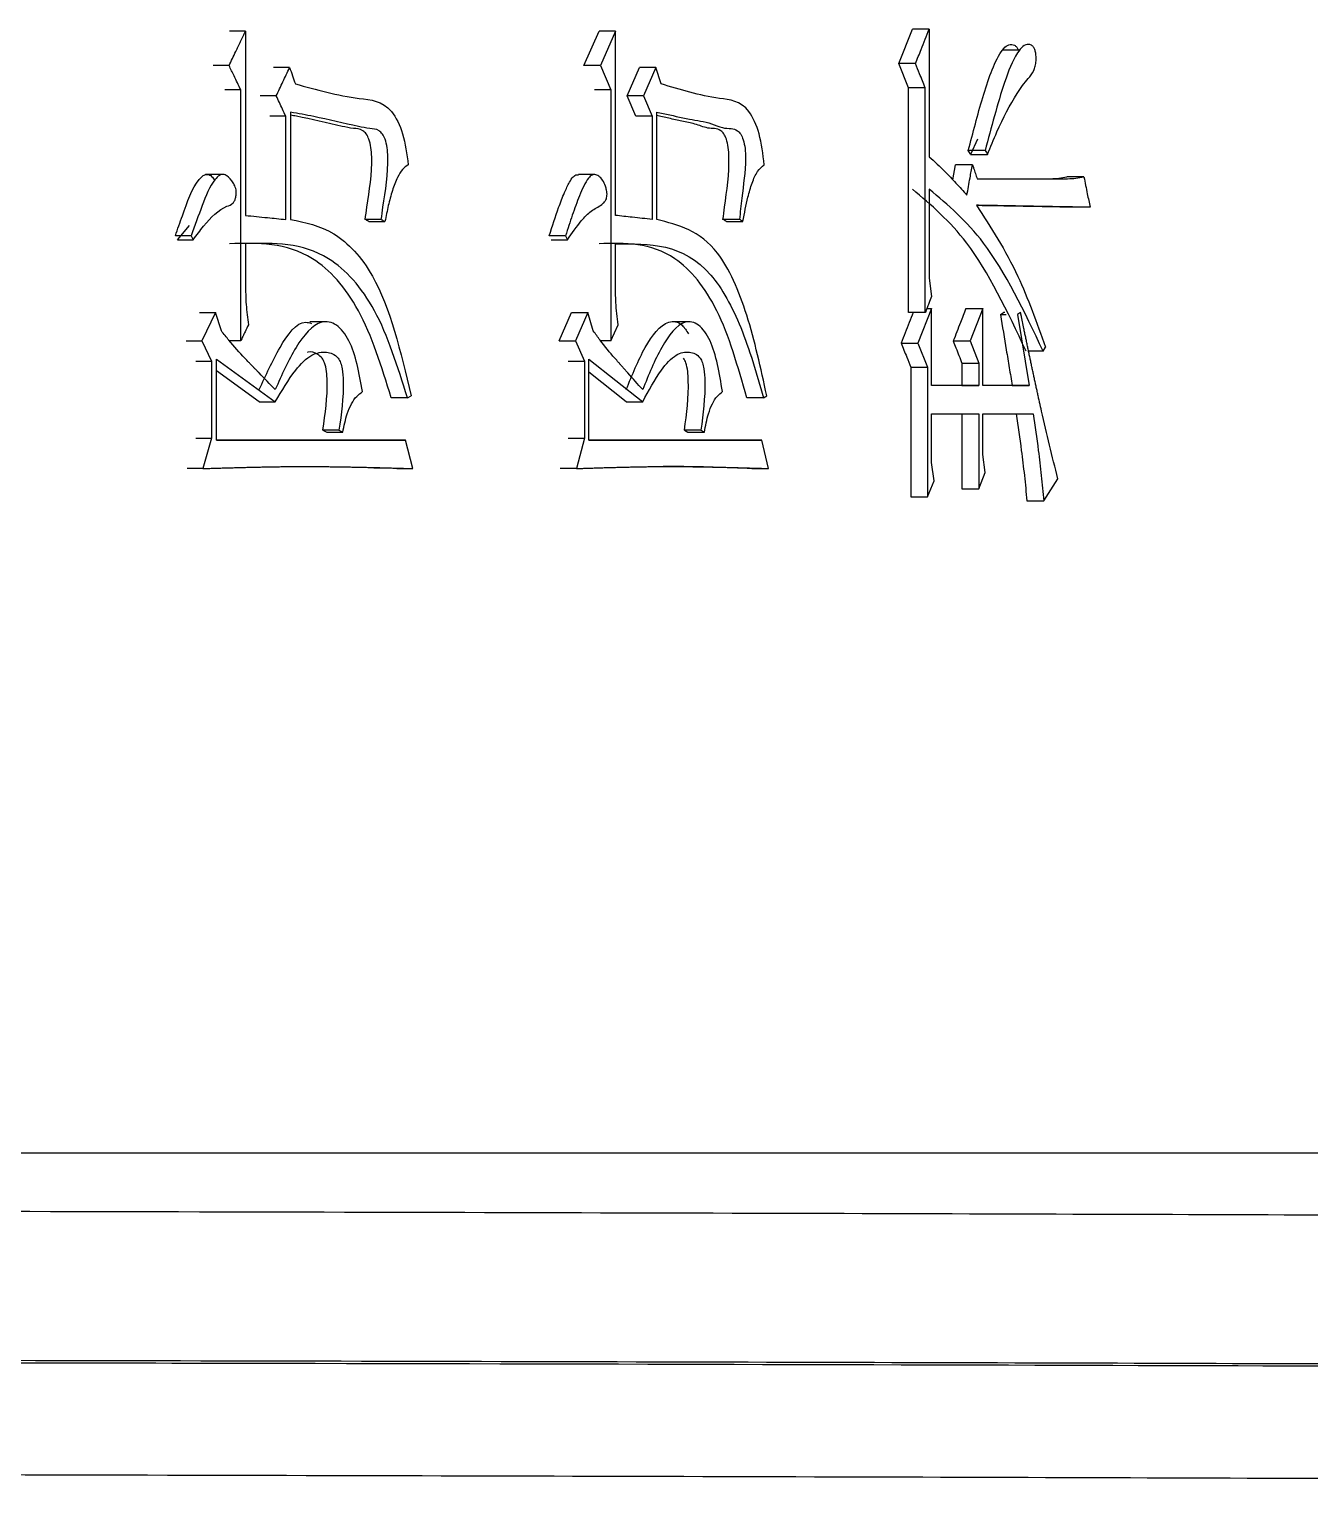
# Model space of a CAD drawing. Header units: millimetres. Extents: x 2016 to 4452, y 736 to 2459.
# Drawn here: x 3060.08 to 3066.92, y 989.14 to 996.92 of the extents above; entities that cross this region are included whole.
import ezdxf

# ---------------------------------------------------------------- set-up
doc = ezdxf.new("R2010")
doc.units = ezdxf.units.MM

msp = doc.modelspace()

# ---------------------------------------------------------------- linework, layer by layer
at = {"color": 7, "linetype": 'Continuous', "lineweight": 25}
for p, q in [((3061.2313, 996.9046), (3061.1463, 996.9046)), ((3061.2313, 996.9046), (3061.2313, 995.9202)), ((3063.0393, 996.7208), (3063.1196, 996.9046)), ((3063.2072, 996.9046), (3063.1196, 996.9046)), ((3063.2072, 996.9046), (3063.1269, 996.7208)), ((3063.2072, 995.9203), (3063.2072, 996.9046)), ((3064.7205, 996.7316), (3064.7937, 996.9155)), ((3064.8835, 996.9155), (3064.8835, 996.234)), ((3065.3654, 996.8035), (3065.274, 996.8035)), ((3061.1437, 996.7207), (3061.0587, 996.7207)), ((3061.4669, 996.7099), (3061.3816, 996.7099)), ((3063.1269, 996.7208), (3063.0393, 996.7208)), ((3063.1269, 996.7208), (3063.1836, 996.5909)), ((3063.2697, 996.5585), (3063.3351, 996.7099)), ((3063.423, 996.7099), (3063.3351, 996.7099)), ((3063.423, 996.7099), (3063.3576, 996.5585)), ((3063.451, 996.6234), (3063.423, 996.7099)), ((3064.7722, 996.6018), (3064.7205, 996.7316)), ((3064.8102, 996.7316), (3064.7205, 996.7316)), ((3061.2056, 996.5909), (3061.1206, 996.5909)), ((3061.2055, 995.2496), (3061.2056, 996.5909)), ((3063.1836, 996.5909), (3063.096, 996.5909)), ((3063.1836, 996.5909), (3063.1836, 995.2496)), ((3064.862, 996.6018), (3064.7722, 996.6018)), ((3064.7722, 995.4011), (3064.7722, 996.6018)), ((3064.862, 995.4011), (3064.862, 996.6018)), ((3061.3955, 996.5585), (3061.3102, 996.5585)), ((3063.3576, 996.5585), (3063.2697, 996.5585)), ((3063.3164, 996.4503), (3063.2697, 996.5585)), ((3063.3576, 996.5585), (3063.4043, 996.4503)), ((3061.4465, 996.4503), (3061.3612, 996.4503)), ((3061.4465, 995.8986), (3061.4465, 996.4503)), ((3061.472, 996.4719), (3061.472, 995.8986)), ((3063.4043, 996.4503), (3063.3164, 996.4503)), ((3063.4043, 996.4503), (3063.4043, 995.8986)), ((3063.4276, 995.8986), (3063.4276, 996.4719)), ((3065.1406, 996.3276), (3065.1045, 996.245)), ((3065.1822, 996.2663), (3065.092, 996.2664)), ((3065.1045, 996.245), (3065.1947, 996.245)), ((3061.1025, 996.1381), (3061.0171, 996.1381)), ((3063.0981, 996.1381), (3063.0101, 996.1381)), ((3065.0095, 996.1102), (3065.0243, 996.1907)), ((3065.1144, 996.1907), (3065.0243, 996.1907)), ((3065.7098, 996.1259), (3065.6189, 996.1259)), ((3064.8835, 996.0609), (3064.8835, 995.585)), ((3065.1398, 996.115), (3065.5744, 996.115)), ((3065.1398, 996.115), (3065.4837, 996.115)), ((3065.4837, 996.115), (3065.5744, 996.115)), ((3065.7424, 995.9636), (3065.6515, 995.9636)), ((3061.9563, 995.8987), (3061.8703, 995.8987)), ((3061.8904, 995.8878), (3061.9764, 995.8878)), ((3063.8703, 995.8987), (3063.7818, 995.8987)), ((3063.8001, 995.8878), (3063.8886, 995.8878)), ((3060.9414, 995.8121), (3060.8567, 995.8121)), ((3060.9303, 995.8663), (3060.8671, 995.7905)), ((3060.9414, 995.8121), (3060.9518, 995.7905)), ((3062.9414, 995.8121), (3062.8541, 995.8121)), ((3062.9414, 995.8121), (3062.951, 995.7904)), ((3060.8672, 995.7905), (3060.9518, 995.7905)), ((3061.2313, 995.7688), (3061.2313, 995.5525)), ((3063.2072, 995.5525), (3063.2072, 995.7688)), ((3064.8835, 995.585), (3064.8964, 995.4876)), ((3064.8964, 995.4227), (3064.8231, 995.2388)), ((3064.8706, 995.4227), (3064.8964, 995.4227)), ((3064.8964, 995.0117), (3064.8964, 995.4227)), ((3065.1694, 995.4227), (3065.1016, 995.2496)), ((3065.1694, 995.0117), (3065.1694, 995.4227)), ((3060.9864, 995.401), (3061.0712, 995.401)), ((3061.0712, 995.401), (3060.9986, 995.2496)), ((3061.1023, 995.3037), (3061.0712, 995.401)), ((3061.661, 995.3525), (3061.5753, 995.3525)), ((3062.9065, 995.2496), (3062.973, 995.401)), ((3062.973, 995.401), (3063.0605, 995.401)), ((3063.0605, 995.401), (3062.9939, 995.2496)), ((3063.089, 995.3037), (3063.0605, 995.401)), ((3063.6004, 995.3525), (3063.5123, 995.3525)), ((3064.862, 995.4011), (3064.7722, 995.4011)), ((3065.264, 995.3903), (3065.2807, 995.4011)), ((3065.264, 995.3903), (3065.294, 995.3903)), ((3065.288, 995.4011), (3065.2807, 995.4011)), ((3065.3712, 995.4011), (3065.3545, 995.3903)), ((3065.3545, 995.3903), (3065.417, 995.0117)), ((3063.1836, 995.2496), (3063.2213, 995.3361)), ((3060.9139, 995.2496), (3060.9986, 995.2496)), ((3060.9986, 995.2496), (3061.0505, 995.1414)), ((3061.2055, 995.2496), (3061.146, 995.2496)), ((3062.9065, 995.2496), (3062.9939, 995.2496)), ((3062.9939, 995.2496), (3063.0415, 995.1414)), ((3063.1836, 995.2496), (3063.1291, 995.2496)), ((3064.7334, 995.2388), (3064.8231, 995.2388)), ((3064.8231, 995.2388), (3064.8749, 995.109)), ((3065.0115, 995.2496), (3065.1016, 995.2496)), ((3065.1016, 995.2496), (3065.1483, 995.1307)), ((3065.4918, 995.1955), (3065.414, 995.1955)), ((3065.4918, 995.1955), (3065.5042, 995.2171)), ((3060.9657, 995.1414), (3061.0505, 995.1414)), ((3061.0505, 995.1414), (3061.0505, 994.7303)), ((3061.0764, 995.1522), (3061.3903, 994.9251)), ((3061.0764, 994.7195), (3061.0764, 995.1522)), ((3062.9541, 995.1414), (3063.0415, 995.1414)), ((3063.0415, 995.1414), (3063.0415, 994.7304)), ((3063.0652, 995.1522), (3063.3529, 994.9251)), ((3063.0652, 994.7196), (3063.0652, 995.1522)), ((3064.7851, 995.109), (3064.8749, 995.109)), ((3064.8749, 995.109), (3064.8749, 994.4167)), ((3065.0581, 995.1307), (3065.1483, 995.1307)), ((3065.0581, 995.1307), (3065.0581, 995.0117)), ((3065.1483, 995.1307), (3065.1483, 995.0117)), ((3061.3051, 994.9251), (3061.0764, 995.0907)), ((3063.265, 994.9251), (3063.0652, 995.0831)), ((3062.0959, 994.9467), (3062.1157, 994.9575)), ((3063.9976, 994.9467), (3064.0157, 994.9575)), ((3065.1483, 995.0117), (3064.8964, 995.0117)), ((3065.0581, 995.0117), (3064.8964, 995.0117)), ((3065.0581, 995.0117), (3065.1483, 995.0117)), ((3065.417, 995.0117), (3065.1694, 995.0117)), ((3065.3265, 995.0117), (3065.1694, 995.0117)), ((3065.3265, 995.0117), (3065.417, 995.0117)), ((3061.3051, 994.9251), (3061.3903, 994.9251)), ((3063.265, 994.9251), (3063.3529, 994.9251)), ((3064.8964, 994.8602), (3065.1483, 994.8602)), ((3064.8964, 994.6006), (3064.8964, 994.8602)), ((3065.0581, 994.8602), (3065.0581, 994.46)), ((3065.1483, 994.8602), (3065.1483, 994.46)), ((3065.1694, 994.8602), (3065.4378, 994.8602)), ((3065.1694, 994.6439), (3065.1694, 994.8602)), ((3060.9657, 994.7303), (3061.0505, 994.7303)), ((3061.0505, 994.7303), (3061.0038, 994.5681)), ((3062.0859, 994.7195), (3061.0764, 994.7195)), ((3061.0764, 994.7195), (3061.9997, 994.7195)), ((3061.7306, 994.7736), (3061.6449, 994.7736)), ((3061.6449, 994.7736), (3061.665, 994.7628)), ((3061.665, 994.7628), (3061.7507, 994.7628)), ((3061.7306, 994.7736), (3061.7507, 994.7628)), ((3061.9997, 994.7195), (3062.0859, 994.7195)), ((3062.1256, 994.5681), (3062.0859, 994.7195)), ((3062.9541, 994.7304), (3063.0415, 994.7304)), ((3063.0415, 994.7304), (3062.9986, 994.5681)), ((3063.9885, 994.7196), (3063.0652, 994.7196)), ((3063.0652, 994.7196), (3063.8999, 994.7196)), ((3063.6641, 994.7736), (3063.5759, 994.7737)), ((3063.5759, 994.7737), (3063.5943, 994.7628)), ((3063.5943, 994.7628), (3063.6825, 994.7628)), ((3063.6641, 994.7736), (3063.6825, 994.7628)), ((3063.8999, 994.7196), (3063.9885, 994.7196)), ((3064.0247, 994.5681), (3063.9885, 994.7196)), ((3065.1821, 994.5465), (3065.1694, 994.6439)), ((3061.0038, 994.5681), (3060.9191, 994.5681)), ((3062.0394, 994.5681), (3061.9161, 994.571)), ((3062.0394, 994.5681), (3062.1256, 994.5681)), ((3062.9986, 994.5681), (3062.9113, 994.5681)), ((3063.936, 994.5681), (3064.0247, 994.5681)), ((3064.9093, 994.5032), (3064.8964, 994.6006)), ((3064.8749, 994.4167), (3064.9093, 994.5032)), ((3065.1483, 994.46), (3065.1821, 994.5465)), ((3065.4959, 994.3951), (3065.5703, 994.5141)), ((3064.7851, 994.4167), (3064.8749, 994.4167)), ((3065.0581, 994.46), (3065.1483, 994.46)), ((3065.4053, 994.3951), (3065.4959, 994.3951))]:
    msp.add_line(p, q, dxfattribs=at)
at = {"color": 7, "linetype": 'Continuous', "lineweight": 25, "flags": 128}
for points in [[(3064.8835, 996.9155), (3064.8386, 996.9155), (3064.7937, 996.9155)], [(3065.1045, 996.2449), (3065.1014, 996.2503), (3065.0982, 996.2557), (3065.092, 996.2664)], [(3065.1822, 996.2664), (3065.1885, 996.2557), (3065.1948, 996.2449)], [(3062.8637, 995.7904), (3062.8943, 995.7904), (3062.9226, 995.7904), (3062.951, 995.7904)], [(3065.0793, 995.4227), (3065.102, 995.4227), (3065.1357, 995.4227), (3065.1694, 995.4227)], [(3064.7851, 995.109), (3064.7851, 994.7629), (3064.7851, 994.4167)], [(3062.0959, 994.9467), (3062.0608, 994.9467), (3062.0352, 994.9467), (3062.0097, 994.9467)], [(3063.9976, 994.9467), (3063.9615, 994.9467), (3063.9352, 994.9467), (3063.9089, 994.9467)]]:
    msp.add_lwpolyline(points, dxfattribs=at)
at = {"color": 7, "linetype": 'Continuous', "lineweight": 25}
for points, knots in [([(3061.1437, 996.7207), (3061.1556, 996.7457), (3061.1762, 996.7888), (3061.2054, 996.8501), (3061.2227, 996.8864), (3061.2313, 996.9046)], [0, 0, 0, 0, 0.407194, 0.703597, 1, 1, 1, 1]), ([(3064.8102, 996.7316), (3064.8202, 996.7566), (3064.8374, 996.7997), (3064.8618, 996.861), (3064.8763, 996.8973), (3064.8835, 996.9155)], [0, 0, 0, 0, 0.407194, 0.703597, 1, 1, 1, 1]), ([(3065.092, 996.2664), (3065.1045, 996.3142), (3065.1422, 996.4577), (3065.195, 996.6465), (3065.2549, 996.7808), (3065.2943, 996.828), (3065.3192, 996.8353), (3065.3384, 996.8311), (3065.3497, 996.8207), (3065.356, 996.8104), (3065.3575, 996.804), (3065.3576, 996.8035)], [0, 0, 0, 0, 0.186803, 0.560962, 0.749178, 0.825797, 0.902611, 0.942659, 0.97537, 0.998161, 1, 1, 1, 1]), ([(3065.1947, 996.245), (3065.2112, 996.2859), (3065.2594, 996.4059), (3065.3327, 996.5455), (3065.4017, 996.6417), (3065.4379, 996.6797), (3065.4505, 996.7171), (3065.4545, 996.7459), (3065.4544, 996.7739), (3065.4506, 996.798), (3065.4438, 996.8162), (3065.4318, 996.8297), (3065.411, 996.8361), (3065.3827, 996.8274), (3065.3353, 996.7651), (3065.2849, 996.6347), (3065.2311, 996.4538), (3065.1985, 996.329), (3065.1822, 996.2664)], [0, 0, 0, 0, 0.09565, 0.280795, 0.373244, 0.419662, 0.436462, 0.4533, 0.470465, 0.483389, 0.496387, 0.510841, 0.535897, 0.579802, 0.622961, 0.750748, 0.875017, 1, 1, 1, 1]), ([(3061.2056, 996.5909), (3061.1996, 996.6034), (3061.1877, 996.6284), (3061.1671, 996.6716), (3061.1524, 996.7024), (3061.1437, 996.7207)], [0, 0, 0, 0, 0.288432, 0.576865, 1, 1, 1, 1]), ([(3061.3955, 996.5585), (3061.4074, 996.5837), (3061.4312, 996.6342), (3061.455, 996.6847), (3061.4669, 996.7099)], [0, 0, 0, 0, 0.4999994, 1, 1, 1, 1]), ([(3061.4669, 996.7099), (3061.472, 996.6955), (3061.4822, 996.6666), (3061.4924, 996.6378), (3061.4975, 996.6234)], [0, 0, 0, 0, 0.5000001, 1, 1, 1, 1]), ([(3064.862, 996.6018), (3064.857, 996.6143), (3064.8471, 996.6392), (3064.8298, 996.6825), (3064.8175, 996.7133), (3064.8102, 996.7316)], [0, 0, 0, 0, 0.288432, 0.576865, 1, 1, 1, 1]), ([(3061.4975, 996.6234), (3061.6096, 996.5917), (3061.7796, 996.5435), (3061.9919, 996.5331), (3062.0781, 996.3589), (3062.0931, 996.2477), (3062.1008, 996.1907)], [0, 0, 0, 0, 0.492344, 0.747305, 0.87043, 1, 1, 1, 1]), ([(3064.0021, 996.1907), (3063.9951, 996.2477), (3063.9814, 996.3589), (3063.9028, 996.5331), (3063.709, 996.5435), (3063.5534, 996.5917), (3063.451, 996.6234)], [0, 0, 0, 0, 0.1295403, 0.2526388, 0.50766, 1, 1, 1, 1]), ([(3061.4465, 996.4503), (3061.4407, 996.4628), (3061.4292, 996.487), (3061.4122, 996.5231), (3061.401, 996.5467), (3061.3955, 996.5585)], [0, 0, 0, 0, 0.346119, 0.673059, 1, 1, 1, 1]), ([(3061.9563, 995.8987), (3061.9594, 995.9207), (3061.9747, 996.0301), (3061.9965, 996.1581), (3061.9889, 996.2827), (3061.9787, 996.3254), (3061.9633, 996.3571), (3061.9354, 996.3823), (3061.8913, 996.3837), (3061.7756, 996.407), (3061.6351, 996.4425), (3061.5132, 996.4645), (3061.472, 996.4719)], [0, 0, 0, 0, 0.0476159, 0.2366676, 0.2711991, 0.3058534, 0.3330791, 0.3603377, 0.4287555, 0.5098819, 0.8344448, 1, 1, 1, 1]), ([(3061.8703, 995.8987), (3061.8734, 995.9208), (3061.8887, 996.0305), (3061.9106, 996.1588), (3061.9028, 996.2834), (3061.8925, 996.326), (3061.8771, 996.3574), (3061.849, 996.3826), (3061.8042, 996.3836), (3061.6866, 996.4087), (3061.5748, 996.4366), (3061.4823, 996.4538), (3061.472, 996.4558)], [0, 0, 0, 0, 0.0539594, 0.2681925, 0.3071395, 0.3462244, 0.3769337, 0.4076739, 0.4859202, 0.5793554, 0.9531636, 1, 1, 1, 1]), ([(3063.4276, 996.4719), (3063.4393, 996.4697), (3063.4978, 996.4585), (3063.5953, 996.4325), (3063.7013, 996.4211), (3063.7749, 996.3858), (3063.8216, 996.3857), (3063.8551, 996.3786), (3063.8774, 996.3564), (3063.8916, 996.3226), (3063.9007, 996.2776), (3063.9053, 996.1699), (3063.8842, 996.0457), (3063.8739, 995.9369), (3063.8703, 995.8987)], [0, 0, 0, 0, 0.051282, 0.25636, 0.431754, 0.51946, 0.589456, 0.639546, 0.668094, 0.696777, 0.732309, 0.768498, 0.918801, 1, 1, 1, 1]), ([(3063.7818, 995.8987), (3063.7846, 995.9208), (3063.7985, 996.0307), (3063.8186, 996.1591), (3063.8113, 996.2838), (3063.8019, 996.3263), (3063.7878, 996.3576), (3063.7547, 996.3896), (3063.7121, 996.3807), (3063.6547, 996.4015), (3063.5973, 996.4191), (3063.5277, 996.4297), (3063.4714, 996.4452), (3063.4378, 996.4518), (3063.4276, 996.4538)], [0, 0, 0, 0, 0.054921, 0.272966, 0.312507, 0.352188, 0.383382, 0.414603, 0.535292, 0.594414, 0.712513, 0.830508, 0.948503, 1, 1, 1, 1]), ([(3064.8835, 996.234), (3064.9115, 996.2081), (3064.9597, 996.1635), (3065.0263, 996.093), (3065.0652, 996.05), (3065.0846, 996.0285)], [0, 0, 0, 0, 0.409741, 0.70481, 1, 1, 1, 1]), ([(3060.8567, 995.8121), (3060.8691, 995.8473), (3060.9066, 995.9534), (3060.9503, 996.0789), (3061.0049, 996.1351), (3061.0287, 996.1427), (3061.0503, 996.1312), (3061.0615, 996.1161), (3061.0667, 996.1089)], [0, 0, 0, 0, 0.230285, 0.693302, 0.776377, 0.859882, 0.933594, 1, 1, 1, 1]), ([(3060.9518, 995.7905), (3060.9702, 995.815), (3061.0257, 995.8892), (3061.0969, 995.9624), (3061.1587, 995.9767), (3061.174, 995.999), (3061.18, 996.0176), (3061.1825, 996.0375), (3061.1813, 996.0566), (3061.1759, 996.0762), (3061.1602, 996.1041), (3061.1386, 996.1293), (3061.1127, 996.1422), (3061.0898, 996.1349), (3061.0457, 996.0907), (3060.9981, 995.971), (3060.9605, 995.8655), (3060.9414, 995.8121)], [0, 0, 0, 0, 0.109651, 0.330682, 0.3864, 0.404634, 0.422868, 0.441529, 0.456387, 0.471247, 0.497612, 0.560433, 0.593185, 0.625961, 0.670922, 0.833212, 1, 1, 1, 1]), ([(3062.1008, 996.1907), (3062.0902, 996.1836), (3062.0687, 996.1693), (3062.0397, 996.1197), (3062.0145, 996.0535), (3061.9932, 995.9729), (3061.982, 995.9162), (3061.9764, 995.8878)], [0, 0, 0, 0, 0.162412, 0.328967, 0.549592, 0.773853, 1, 1, 1, 1]), ([(3062.8541, 995.8121), (3062.8702, 995.863), (3062.8955, 995.9426), (3062.9322, 996.0372), (3062.9583, 996.0926), (3062.9797, 996.127), (3062.9971, 996.139), (3063.0066, 996.1374), (3063.01, 996.1369)], [0, 0, 0, 0, 0.385113, 0.602792, 0.768152, 0.874694, 0.955427, 1, 1, 1, 1]), ([(3062.951, 995.7904), (3062.9752, 995.8254), (3063.0156, 995.8837), (3063.0775, 995.9487), (3063.1213, 995.9672), (3063.1473, 995.9894), (3063.156, 996.0018), (3063.1608, 996.0141), (3063.1627, 996.0277), (3063.1618, 996.046), (3063.1561, 996.0727), (3063.1439, 996.1032), (3063.1245, 996.1276), (3063.1033, 996.1391), (3063.0819, 996.1387), (3063.049, 996.1075), (3063.0156, 996.0271), (3062.976, 995.9225), (3062.953, 995.849), (3062.9414, 995.8121)], [0, 0, 0, 0, 0.156412, 0.260868, 0.365462, 0.392662, 0.410241, 0.42134, 0.432549, 0.445637, 0.467959, 0.506678, 0.545841, 0.586947, 0.621916, 0.6571, 0.775363, 0.887354, 1, 1, 1, 1]), ([(3063.8886, 995.8878), (3063.8966, 995.9318), (3063.9097, 996.0038), (3063.9362, 996.0935), (3063.9643, 996.16), (3063.9897, 996.1806), (3064.0021, 996.1907)], [0, 0, 0, 0, 0.349071, 0.571765, 0.789358, 1, 1, 1, 1]), ([(3065.0846, 996.0285), (3065.0874, 996.0438), (3065.0931, 996.0745), (3065.103, 996.1286), (3065.1101, 996.1674), (3065.1144, 996.1907)], [0, 0, 0, 0, 0.283862, 0.567725, 1, 1, 1, 1]), ([(3065.1144, 996.1907), (3065.1165, 996.1844), (3065.1218, 996.1687), (3065.1303, 996.1434), (3065.1366, 996.1245), (3065.1398, 996.115)], [0, 0, 0, 0, 0.250001, 0.6250002, 1, 1, 1, 1]), ([(3065.4837, 996.115), (3065.4998, 996.1153), (3065.5305, 996.1159), (3065.5756, 996.1181), (3065.6045, 996.1233), (3065.6189, 996.1259)], [0, 0, 0, 0, 0.356279, 0.6779441, 1, 1, 1, 1]), ([(3065.5744, 996.115), (3065.5906, 996.1153), (3065.6213, 996.1159), (3065.6664, 996.1181), (3065.6953, 996.1233), (3065.7098, 996.1259)], [0, 0, 0, 0, 0.355817, 0.677713, 1, 1, 1, 1]), ([(3065.7098, 996.1259), (3065.7128, 996.1108), (3065.7189, 996.0808), (3065.7297, 996.0267), (3065.7376, 995.9877), (3065.7424, 995.9636)], [0, 0, 0, 0, 0.277507, 0.555013, 1, 1, 1, 1]), ([(3065.4012, 995.1955), (3065.3008, 995.4069), (3065.1231, 995.7814), (3064.8936, 995.9761), (3064.7937, 996.0609)], [0, 0, 0, 0, 0.564667, 1, 1, 1, 1]), ([(3065.4918, 995.1955), (3065.3913, 995.407), (3065.2133, 995.7814), (3064.9836, 995.9761), (3064.8835, 996.0609)], [0, 0, 0, 0, 0.564597, 1, 1, 1, 1]), ([(3065.7424, 995.9636), (3065.7385, 995.9637), (3065.7268, 995.9639), (3065.7111, 995.9642), (3065.6915, 995.9645), (3065.6719, 995.9649), (3065.6522, 995.9652), (3065.6325, 995.9655), (3065.6167, 995.9658), (3065.597, 995.9662), (3065.5772, 995.9665), (3065.5574, 995.9668), (3065.5376, 995.9672), (3065.5217, 995.9674), (3065.5019, 995.9678), (3065.486, 995.9681), (3065.4661, 995.9684), (3065.4461, 995.9688), (3065.4262, 995.9691), (3065.4062, 995.9695), (3065.3902, 995.9698), (3065.3701, 995.9701), (3065.3501, 995.9705), (3065.33, 995.9709), (3065.3099, 995.9712), (3065.2938, 995.9715), (3065.2736, 995.9719), (3065.2574, 995.9722), (3065.2372, 995.9726), (3065.2211, 995.9729), (3065.2008, 995.9732), (3065.1737, 995.9737), (3065.1506, 995.9741), (3065.1356, 995.9744)], [0, 0, 0, 0, 0.019729, 0.059186, 0.078915, 0.118372, 0.157829, 0.177558, 0.217015, 0.236744, 0.276201, 0.315659, 0.335387, 0.374845, 0.394573, 0.43403, 0.453759, 0.493216, 0.532674, 0.552402, 0.59186, 0.611588, 0.651046, 0.690503, 0.710232, 0.749689, 0.769418, 0.808875, 0.828604, 0.868061, 0.88779, 0.927247, 1, 1, 1, 1]), ([(3065.1356, 995.9743), (3065.2129, 995.8563), (3065.3521, 995.6437), (3065.4574, 995.3484), (3065.5042, 995.2171)], [0, 0, 0, 0, 0.555449, 1, 1, 1, 1]), ([(3065.6515, 995.9636), (3065.5886, 995.9648), (3065.4578, 995.9672), (3065.286, 995.9703), (3065.1762, 995.9722), (3065.1364, 995.9729)], [0, 0, 0, 0, 0.371075, 0.772541, 1, 1, 1, 1]), ([(3061.2313, 995.9202), (3061.2704, 995.9163), (3061.3259, 995.9108), (3061.3975, 995.9036), (3061.4302, 995.9003), (3061.4465, 995.8986)], [0, 0, 0, 0, 0.542952, 0.771476, 1, 1, 1, 1]), ([(3061.472, 995.8986), (3061.5504, 995.8828), (3061.708, 995.851), (3061.9701, 995.5712), (3062.0598, 995.193), (3062.1157, 994.9575)], [0, 0, 0, 0, 0.271558, 0.546438, 1, 1, 1, 1]), ([(3061.8904, 995.8878), (3061.8887, 995.8887), (3061.8853, 995.8906), (3061.8786, 995.8942), (3061.8737, 995.8969), (3061.8704, 995.8987)], [0, 0, 0, 0, 0.25319, 0.506384, 1, 1, 1, 1]), ([(3061.9564, 995.8987), (3061.9581, 995.8977), (3061.9622, 995.8955), (3061.9689, 995.8919), (3061.9739, 995.8892), (3061.9764, 995.8878)], [0, 0, 0, 0, 0.252887, 0.626447, 1, 1, 1, 1]), ([(3063.4043, 995.8986), (3063.3865, 995.9006), (3063.351, 995.9045), (3063.2854, 995.9117), (3063.2373, 995.917), (3063.2072, 995.9203)], [0, 0, 0, 0, 0.271476, 0.542951, 1, 1, 1, 1]), ([(3064.0157, 994.9575), (3063.9837, 995.1043), (3063.9209, 995.393), (3063.7359, 995.8207), (3063.5434, 995.8694), (3063.4276, 995.8986)], [0, 0, 0, 0, 0.291804, 0.574112, 1, 1, 1, 1]), ([(3063.8001, 995.8878), (3063.7985, 995.8888), (3063.7954, 995.8906), (3063.7894, 995.8942), (3063.7848, 995.8969), (3063.7818, 995.8987)], [0, 0, 0, 0, 0.253186, 0.506379, 1, 1, 1, 1]), ([(3063.8886, 995.8878), (3063.8855, 995.8896), (3063.8794, 995.8933), (3063.8733, 995.8969), (3063.8703, 995.8987)], [0, 0, 0, 0, 0.499996, 1, 1, 1, 1]), ([(3062.0097, 994.9467), (3061.9578, 995.1129), (3061.8564, 995.4377), (3061.5469, 995.7793), (3061.2977, 995.7728), (3061.1462, 995.7688)], [0, 0, 0, 0, 0.291237, 0.569425, 1, 1, 1, 1]), ([(3062.0959, 994.9467), (3062.0439, 995.1129), (3061.9423, 995.4378), (3061.6325, 995.7793), (3061.3829, 995.7728), (3061.2313, 995.7688)], [0, 0, 0, 0, 0.291092, 0.569283, 1, 1, 1, 1]), ([(3063.9089, 994.9467), (3063.8616, 995.1129), (3063.7691, 995.4377), (3063.4865, 995.7793), (3063.2582, 995.7728), (3063.1196, 995.7688)], [0, 0, 0, 0, 0.291237, 0.569425, 1, 1, 1, 1]), ([(3063.2072, 995.7688), (3063.3883, 995.7707), (3063.6432, 995.7732), (3063.8874, 995.3313), (3063.9605, 995.0762), (3063.9976, 994.9467)], [0, 0, 0, 0, 0.546872, 0.769893, 1, 1, 1, 1]), ([(3061.2313, 995.5525), (3061.2318, 995.5162), (3061.2327, 995.443), (3061.242, 995.3719), (3061.2467, 995.3361)], [0, 0, 0, 0, 0.495714, 1, 1, 1, 1]), ([(3063.2213, 995.3361), (3063.2166, 995.3759), (3063.2083, 995.447), (3063.2075, 995.5202), (3063.2072, 995.5525)], [0, 0, 0, 0, 0.558835, 1, 1, 1, 1]), ([(3064.8964, 995.4876), (3064.8915, 995.4753), (3064.8833, 995.4547), (3064.8718, 995.4258), (3064.8653, 995.4093), (3064.862, 995.4011)], [0, 0, 0, 0, 0.428361, 0.714181, 1, 1, 1, 1]), ([(3065.0793, 995.4227), (3065.0695, 995.3977), (3065.0533, 995.3564), (3065.0308, 995.2987), (3065.0179, 995.266), (3065.0115, 995.2496)], [0, 0, 0, 0, 0.432898, 0.716449, 1, 1, 1, 1]), ([(3061.3051, 994.99), (3061.3396, 995.0661), (3061.4074, 995.2152), (3061.5121, 995.364), (3061.5733, 995.3465), (3061.5833, 995.3437)], [0, 0, 0, 0, 0.46552, 0.912082, 1, 1, 1, 1]), ([(3061.8563, 994.9791), (3061.8384, 995.0784), (3061.8112, 995.2281), (3061.7196, 995.3459), (3061.6118, 995.3659), (3061.493, 995.2215), (3061.425, 995.0682), (3061.3903, 994.99)], [0, 0, 0, 0, 0.250217, 0.37779, 0.502112, 0.745933, 1, 1, 1, 1]), ([(3063.265, 994.99), (3063.2969, 995.0686), (3063.3592, 995.2226), (3063.4662, 995.3626), (3063.5564, 995.3531), (3063.5865, 995.3048), (3063.5975, 995.2871)], [0, 0, 0, 0, 0.366502, 0.718078, 0.897344, 1, 1, 1, 1]), ([(3063.779, 994.9792), (3063.7626, 995.0784), (3063.7378, 995.2281), (3063.6541, 995.3459), (3063.5555, 995.366), (3063.4468, 995.2215), (3063.3846, 995.0682), (3063.3529, 994.99)], [0, 0, 0, 0, 0.25015, 0.377758, 0.502112, 0.745934, 1, 1, 1, 1]), ([(3064.798, 995.4011), (3064.7909, 995.3833), (3064.7767, 995.3474), (3064.7551, 995.2933), (3064.7406, 995.257), (3064.7334, 995.2388)], [0, 0, 0, 0, 0.32842, 0.66421, 1, 1, 1, 1]), ([(3065.264, 995.3903), (3065.2744, 995.3275), (3065.29, 995.233), (3065.3108, 995.1068), (3065.3213, 995.0434), (3065.3265, 995.0117)], [0, 0, 0, 0, 0.497508, 0.748754, 1, 1, 1, 1]), ([(3065.5703, 994.5141), (3065.5407, 994.6336), (3065.5074, 994.7681), (3065.4748, 994.9136), (3065.468, 994.9443), (3065.4629, 994.9674), (3065.4579, 994.9905), (3065.4537, 995.0097), (3065.4495, 995.029), (3065.4462, 995.0445), (3065.4428, 995.0599), (3065.4403, 995.0715), (3065.4379, 995.0831), (3065.4346, 995.0986), (3065.4313, 995.1141), (3065.428, 995.1295), (3065.4255, 995.1412), (3065.423, 995.1528), (3065.4198, 995.1683), (3065.4165, 995.1838), (3065.4132, 995.1994), (3065.4108, 995.211), (3065.4075, 995.2266), (3065.4043, 995.2421), (3065.401, 995.2577), (3065.3986, 995.2693), (3065.3962, 995.281), (3065.3937, 995.2927), (3065.3913, 995.3043), (3065.3893, 995.3141), (3065.3876, 995.3218), (3065.3864, 995.3277), (3065.3852, 995.3335), (3065.3836, 995.3413), (3065.382, 995.3491), (3065.3804, 995.3569), (3065.3791, 995.3627), (3065.3779, 995.3685), (3065.3763, 995.3763), (3065.3747, 995.3841), (3065.3728, 995.393), (3065.3718, 995.398), (3065.3712, 995.4011)], [0, 0, 0, 0, 0.414083, 0.465835, 0.49171, 0.517586, 0.543462, 0.569338, 0.582276, 0.608151, 0.621089, 0.634027, 0.646965, 0.659903, 0.685779, 0.698716, 0.711654, 0.724592, 0.73753, 0.763406, 0.776344, 0.789282, 0.802219, 0.828095, 0.841033, 0.853971, 0.866909, 0.879847, 0.892784, 0.905722, 0.912191, 0.91866, 0.925129, 0.931598, 0.944536, 0.951005, 0.957474, 0.963943, 0.970412, 0.98335, 0.989818, 1, 1, 1, 1]), ([(3061.3903, 994.99), (3061.3615, 995.0196), (3061.329, 995.0529), (3061.2928, 995.0901), (3061.2838, 995.0995), (3061.2748, 995.1088), (3061.2657, 995.1182), (3061.2567, 995.1276), (3061.2441, 995.1408), (3061.2062, 995.1803), (3061.1566, 995.235), (3061.1157, 995.2867), (3061.1023, 995.3037)], [0, 0, 0, 0, 0.2975226, 0.3347128, 0.3719031, 0.3904983, 0.4276885, 0.4648788, 0.483474, 0.5578546, 0.8555027, 1, 1, 1, 1]), ([(3061.2467, 995.3361), (3061.2408, 995.3236), (3061.231, 995.303), (3061.2172, 995.2741), (3061.2094, 995.2578), (3061.2055, 995.2496)], [0, 0, 0, 0, 0.432643, 0.716321, 1, 1, 1, 1]), ([(3063.3529, 994.99), (3063.3264, 995.0196), (3063.2967, 995.0529), (3063.2636, 995.0902), (3063.2553, 995.0995), (3063.247, 995.1089), (3063.2388, 995.1182), (3063.2305, 995.1276), (3063.2189, 995.1408), (3063.1842, 995.1803), (3063.1387, 995.235), (3063.1012, 995.2868), (3063.089, 995.3037)], [0, 0, 0, 0, 0.297523, 0.334713, 0.371903, 0.390498, 0.427688, 0.464879, 0.483474, 0.557855, 0.855503, 1, 1, 1, 1]), ([(3061.3903, 994.9251), (3061.4253, 994.9842), (3061.4846, 995.0846), (3061.5789, 995.181), (3061.6491, 995.1943), (3061.6961, 995.1834), (3061.7228, 995.1655), (3061.74, 995.1339), (3061.7504, 995.0915), (3061.7585, 994.9681), (3061.743, 994.86), (3061.7306, 994.7736)], [0, 0, 0, 0, 0.236471, 0.400892, 0.534168, 0.588802, 0.643894, 0.675813, 0.707612, 0.766357, 1, 1, 1, 1]), ([(3061.6449, 994.7736), (3061.6574, 994.8612), (3061.6723, 994.965), (3061.665, 995.0874), (3061.6561, 995.1305), (3061.6389, 995.1624), (3061.6091, 995.1845), (3061.5817, 995.1958), (3061.5636, 995.189), (3061.5624, 995.1885)], [0, 0, 0, 0, 0.478517, 0.567585, 0.657403, 0.721203, 0.808864, 0.987094, 1, 1, 1, 1]), ([(3063.3529, 994.9251), (3063.385, 994.9844), (3063.4393, 995.0849), (3063.5257, 995.1812), (3063.5898, 995.1943), (3063.6327, 995.1834), (3063.657, 995.1655), (3063.6727, 995.134), (3063.6822, 995.0915), (3063.6896, 994.9682), (3063.6754, 994.8601), (3063.6641, 994.7736)], [0, 0, 0, 0, 0.237031, 0.40138, 0.534635, 0.589033, 0.643886, 0.675792, 0.707579, 0.7663, 1, 1, 1, 1]), ([(3064.7334, 995.2388), (3064.7384, 995.2263), (3064.7483, 995.2014), (3064.7656, 995.1581), (3064.7778, 995.1273), (3064.7851, 995.109)], [0, 0, 0, 0, 0.288602, 0.577203, 1, 1, 1, 1]), ([(3065.0115, 995.2496), (3065.0164, 995.2372), (3065.0266, 995.2111), (3065.0422, 995.1714), (3065.0528, 995.1442), (3065.0581, 995.1307)], [0, 0, 0, 0, 0.314838, 0.657419, 1, 1, 1, 1]), ([(3063.5759, 994.7737), (3063.5874, 994.8616), (3063.6011, 994.9658), (3063.5941, 995.0878), (3063.5862, 995.1316), (3063.5757, 995.1501), (3063.5713, 995.1578)], [0, 0, 0, 0, 0.664291, 0.787396, 0.911549, 1, 1, 1, 1]), ([(3061.7507, 994.7628), (3061.7578, 994.7966), (3061.7693, 994.8518), (3061.7964, 994.915), (3061.8242, 994.9565), (3061.8457, 994.9716), (3061.8563, 994.9791)], [0, 0, 0, 0, 0.34974, 0.571287, 0.787704, 1, 1, 1, 1]), ([(3063.6825, 994.7628), (3063.6889, 994.7966), (3063.6994, 994.8518), (3063.7242, 994.915), (3063.7496, 994.9565), (3063.7692, 994.9717), (3063.779, 994.9792)], [0, 0, 0, 0, 0.34974, 0.571287, 0.787704, 1, 1, 1, 1]), ([(3065.3473, 994.8602), (3065.3569, 994.7953), (3065.3731, 994.6866), (3065.3922, 994.5312), (3065.4009, 994.4405), (3065.4053, 994.3951)], [0, 0, 0, 0, 0.424957, 0.71216, 1, 1, 1, 1]), ([(3065.4378, 994.8602), (3065.4477, 994.7955), (3065.4641, 994.6869), (3065.4823, 994.5308), (3065.4914, 994.4404), (3065.4959, 994.3951)], [0, 0, 0, 0, 0.424962, 0.712284, 1, 1, 1, 1]), ([(3061.0038, 994.5681), (3061.0136, 994.5684), (3061.0284, 994.5688), (3061.048, 994.5694), (3061.0627, 994.5699), (3061.0774, 994.5703), (3061.0921, 994.5708), (3061.1068, 994.5712), (3061.1215, 994.5716), (3061.1362, 994.5721), (3061.1558, 994.5726), (3061.1753, 994.5732), (3061.1948, 994.5737), (3061.2095, 994.5741), (3061.229, 994.5746), (3061.2485, 994.5751), (3061.2679, 994.5755), (3061.2825, 994.5759), (3061.2971, 994.5762), (3061.3165, 994.5766), (3061.336, 994.577), (3061.3554, 994.5773), (3061.3699, 994.5776), (3061.3844, 994.5778), (3061.4038, 994.5781), (3061.4232, 994.5784), (3061.4425, 994.5786), (3061.4546, 994.5787), (3061.4642, 994.5788), (3061.4715, 994.5788), (3061.4787, 994.5789), (3061.4884, 994.5789), (3061.498, 994.579), (3061.5076, 994.579), (3061.5149, 994.579), (3061.5221, 994.5791), (3061.5293, 994.5791), (3061.5365, 994.5791), (3061.5425, 994.5791), (3061.5474, 994.5791), (3061.551, 994.5791), (3061.5558, 994.5791), (3061.5606, 994.5791), (3061.5654, 994.5791), (3061.5702, 994.5791), (3061.5762, 994.579), (3061.5834, 994.579), (3061.593, 994.579), (3061.6026, 994.5789), (3061.6122, 994.5789), (3061.6194, 994.5788), (3061.629, 994.5788), (3061.641, 994.5787), (3061.6554, 994.5785), (3061.6697, 994.5784), (3061.6841, 994.5782), (3061.7032, 994.578), (3061.7223, 994.5777), (3061.7414, 994.5774), (3061.7557, 994.5772), (3061.77, 994.577), (3061.7891, 994.5766), (3061.8081, 994.5763), (3061.8272, 994.5759), (3061.8414, 994.5756), (3061.8557, 994.5753), (3061.8747, 994.5748), (3061.8937, 994.5744), (3061.9126, 994.5739), (3061.9268, 994.5736), (3061.9457, 994.5731), (3061.9647, 994.5726), (3061.9836, 994.5721), (3061.9977, 994.5717), (3062.0119, 994.5713), (3062.0307, 994.5708), (3062.0496, 994.5703), (3062.0684, 994.5697), (3062.0825, 994.5693), (3062.1016, 994.5688), (3062.116, 994.5684), (3062.1256, 994.5681)], [0, 0, 0, 0, 0.025705, 0.038557, 0.05141, 0.064262, 0.077115, 0.089967, 0.102819, 0.115672, 0.128524, 0.154229, 0.167082, 0.179934, 0.192786, 0.218491, 0.231344, 0.244196, 0.257049, 0.269901, 0.295606, 0.308458, 0.321311, 0.334163, 0.347016, 0.37272, 0.385573, 0.398425, 0.404851, 0.411278, 0.417704, 0.42413, 0.436983, 0.443409, 0.449835, 0.456261, 0.462687, 0.469114, 0.47554, 0.478753, 0.481966, 0.485179, 0.491605, 0.494818, 0.498032, 0.504458, 0.510884, 0.51731, 0.530163, 0.536589, 0.543015, 0.549441, 0.562294, 0.575146, 0.587999, 0.600851, 0.613703, 0.639408, 0.652261, 0.665113, 0.677966, 0.690818, 0.716523, 0.729375, 0.742228, 0.75508, 0.767933, 0.793637, 0.80649, 0.819342, 0.832195, 0.857899, 0.870752, 0.883604, 0.896457, 0.909309, 0.935014, 0.947866, 0.960719, 0.973571, 1, 1, 1, 1]), ([(3062.9986, 994.5681), (3063.0077, 994.5684), (3063.0212, 994.5689), (3063.0392, 994.5695), (3063.0527, 994.5699), (3063.0662, 994.5703), (3063.0797, 994.5708), (3063.0931, 994.5712), (3063.1066, 994.5717), (3063.1201, 994.5721), (3063.138, 994.5727), (3063.1559, 994.5732), (3063.1738, 994.5737), (3063.1872, 994.5741), (3063.2051, 994.5746), (3063.2229, 994.5751), (3063.2408, 994.5756), (3063.2541, 994.5759), (3063.2675, 994.5762), (3063.2853, 994.5766), (3063.3031, 994.577), (3063.3208, 994.5774), (3063.3341, 994.5776), (3063.3475, 994.5779), (3063.3652, 994.5781), (3063.3829, 994.5784), (3063.4006, 994.5786), (3063.4116, 994.5787), (3063.4205, 994.5788), (3063.4271, 994.5788), (3063.4337, 994.5789), (3063.4426, 994.579), (3063.4514, 994.579), (3063.4602, 994.579), (3063.4668, 994.5791), (3063.4734, 994.5791), (3063.48, 994.5791), (3063.4866, 994.5791), (3063.4922, 994.5791), (3063.4966, 994.5791), (3063.4999, 994.5791), (3063.5043, 994.5791), (3063.5087, 994.5791), (3063.513, 994.5791), (3063.5174, 994.5791), (3063.5229, 994.5791), (3063.5295, 994.579), (3063.5383, 994.579), (3063.5471, 994.579), (3063.5559, 994.5789), (3063.5625, 994.5789), (3063.5712, 994.5788), (3063.5822, 994.5787), (3063.5953, 994.5786), (3063.6085, 994.5784), (3063.6216, 994.5783), (3063.6391, 994.578), (3063.6565, 994.5778), (3063.674, 994.5775), (3063.6871, 994.5772), (3063.7001, 994.577), (3063.7176, 994.5767), (3063.735, 994.5763), (3063.7523, 994.5759), (3063.7654, 994.5756), (3063.7784, 994.5753), (3063.7957, 994.5749), (3063.813, 994.5744), (3063.8303, 994.574), (3063.8433, 994.5736), (3063.8606, 994.5731), (3063.8779, 994.5726), (3063.8951, 994.5721), (3063.908, 994.5717), (3063.921, 994.5713), (3063.9382, 994.5708), (3063.9554, 994.5703), (3063.9725, 994.5698), (3063.9854, 994.5694), (3064.0028, 994.5688), (3064.0159, 994.5684), (3064.0247, 994.5681)], [0, 0, 0, 0, 0.025705, 0.038557, 0.05141, 0.064262, 0.077115, 0.089967, 0.102819, 0.115672, 0.128524, 0.154229, 0.167082, 0.179934, 0.192786, 0.218491, 0.231344, 0.244196, 0.257049, 0.269901, 0.295606, 0.308458, 0.321311, 0.334163, 0.347016, 0.37272, 0.385573, 0.398425, 0.404851, 0.411278, 0.417704, 0.42413, 0.436983, 0.443409, 0.449835, 0.456261, 0.462687, 0.469114, 0.47554, 0.478753, 0.481966, 0.485179, 0.491605, 0.494818, 0.498032, 0.504458, 0.510884, 0.51731, 0.530163, 0.536589, 0.543015, 0.549441, 0.562294, 0.575146, 0.587999, 0.600851, 0.613703, 0.639408, 0.652261, 0.665113, 0.677966, 0.690818, 0.716523, 0.729375, 0.742228, 0.75508, 0.767932, 0.793637, 0.80649, 0.819342, 0.832195, 0.857899, 0.870752, 0.883604, 0.896457, 0.909309, 0.935014, 0.947866, 0.960719, 0.973571, 1, 1, 1, 1]), ([(3063.936, 994.5681), (3063.7983, 994.5733), (3063.6415, 994.5792), (3063.4815, 994.5791), (3063.4619, 994.5791)], [0, 0, 0, 0, 0.87795, 1, 1, 1, 1]), ([(3007.6601, 990.9132), (3008.3065, 990.9132), (3011.5418, 990.9132), (3017.2938, 990.9133), (3023.4934, 990.9134), (3029.5028, 990.9134), (3034.1422, 990.9134), (3039.6794, 990.9135), (3043.8878, 990.9135), (3048.8223, 990.9136), (3053.42, 990.9136), (3057.5151, 990.9136), (3061.1967, 990.9137), (3063.8052, 990.9137), (3066.6153, 990.9138), (3068.4856, 990.9139), (3070.5139, 990.914), (3071.2701, 990.914), (3071.7988, 990.9141)], [0, 0, 0, 0, 0.020124, 0.100733, 0.181328, 0.221587, 0.302184, 0.342442, 0.423039, 0.463298, 0.543894, 0.624491, 0.664749, 0.745346, 0.785604, 0.8662, 0.906458, 1, 1, 1, 1]), ([(3000.5211, 990.6451), (3001.7934, 990.6451), (3004.1198, 990.645), (3007.4833, 990.6446), (3010.6164, 990.6441), (3013.7326, 990.6433), (3016.8263, 990.6424), (3019.8918, 990.6413), (3022.9233, 990.64), (3027.1773, 990.6379), (3032.7177, 990.6346), (3039.4616, 990.6294), (3046.1892, 990.6227), (3051.9102, 990.6153), (3056.6307, 990.6077), (3060.4334, 990.6003), (3063.8675, 990.592), (3066.826, 990.583), (3069.2794, 990.5733), (3070.3249, 990.5664), (3070.8568, 990.563)], [0, 0, 0, 0, 0.037781, 0.069081, 0.100468, 0.131943, 0.163506, 0.195157, 0.226895, 0.258722, 0.330934, 0.408983, 0.49287, 0.582593, 0.645672, 0.711347, 0.779618, 0.850484, 0.923944, 1, 1, 1, 1]), ([(3071.6128, 989.7638), (3071.1131, 989.7671), (3070.1272, 989.7736), (3067.8467, 989.7829), (3065.0859, 989.7915), (3061.8576, 989.7996), (3058.2469, 989.8069), (3053.7009, 989.8146), (3048.0977, 989.8223), (3041.3791, 989.8295), (3034.4764, 989.8353), (3027.5469, 989.8397), (3020.7229, 989.843), (3014.1128, 989.8452), (3007.803, 989.8465), (3003.2987, 989.847), (3000.9159, 989.847), (3000.5211, 989.847)], [0, 0, 0, 0, 0.07139, 0.140843, 0.208359, 0.273937, 0.337578, 0.399281, 0.488173, 0.572709, 0.652888, 0.72871, 0.800173, 0.867277, 0.930021, 0.988406, 1, 1, 1, 1]), ([(3072.1496, 989.7499), (3071.4247, 989.7544), (3069.975, 989.7635), (3066.1847, 989.7764), (3061.2866, 989.7885), (3055.2459, 989.7995), (3048.198, 989.8092), (3040.2551, 989.8175), (3031.5554, 989.8242), (3022.2485, 989.8292), (3013.8066, 989.832), (3006.5265, 989.8334), (3002.5229, 989.8336), (3000.5211, 989.8337)], [0, 0, 0, 0, 0.0981345, 0.196269, 0.2944034, 0.3925379, 0.4906723, 0.5888066, 0.686941, 0.7850753, 0.8832097, 0.9416048, 1, 1, 1, 1]), ([(2982.134, 989.2422), (2985.1587, 989.243), (2991.1952, 989.2447), (3000.3483, 989.245), (3009.3902, 989.2437), (3018.2176, 989.2407), (3026.7098, 989.2361), (3033.5542, 989.2308), (3039.0114, 989.2258), (3043.3642, 989.2211), (3047.822, 989.2156), (3052.3006, 989.209), (3056.4344, 989.2018), (3060.1749, 989.194), (3063.4932, 989.1859), (3066.5284, 989.1768), (3069.1806, 989.1669), (3071.4155, 989.1562), (3072.3935, 989.1487), (3072.8926, 989.1449)], [0, 0, 0, 0, 0.074691, 0.149062, 0.223115, 0.296848, 0.370262, 0.443356, 0.483243, 0.526636, 0.573536, 0.623941, 0.677851, 0.725458, 0.775499, 0.827974, 0.882883, 0.940225, 1, 1, 1, 1])]:
    msp.add_open_spline(points, degree=3, knots=knots, dxfattribs=at)

doc.saveas('drawing.dxf')
